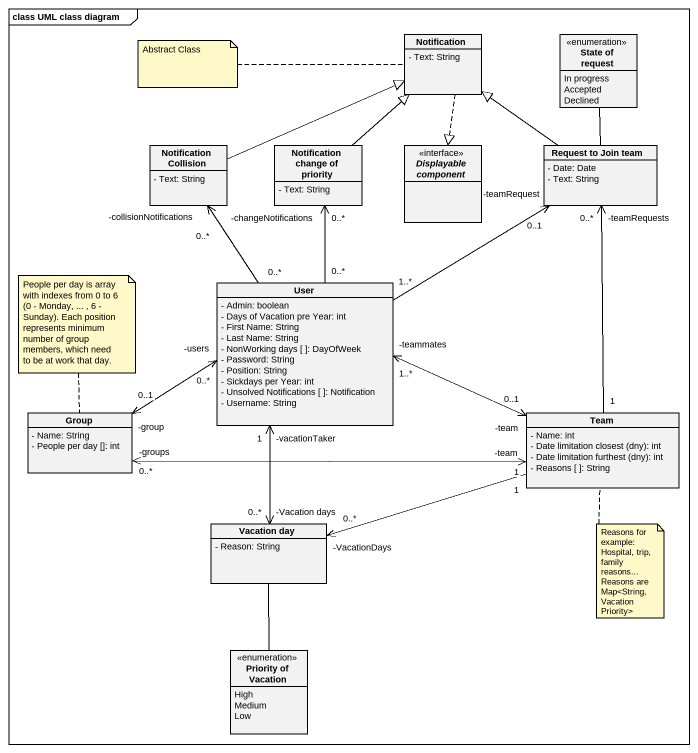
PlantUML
@startuml
mainframe class UML class diagram
hide circle
hide empty members
skinparam classAttributeIconSize 0
class Notification {
  - Text: String
}
enum "State of request" as State_of_request {
  In progress
  Accepted
  Declined
}
class "Notification Collision" as Notification_Collision {
  - Text: String
}
class "Notification change of priority" as Notification_change_of {
  - Text: String
}
interface "Displayable component" as Displayable_component
class "Request to Join team" as Request_to_Join_team {
  - Date: Date
  - Text: String
}
class User {
  - Admin: boolean
  - Days of Vacation pre Year: int
  - First Name: String
  - Last Name: String
  - NonWorking days [ ]: DayOfWeek
  - Password: String
  - Position: String
  - Sickdays per Year: int
  - Unsolved Notifications [ ]: Notification
  - Username: String
}
class "Group" as Group_ {
  - Name: String
  - People per day []: int
}
class Team {
  - Name: int
  {field} - Date limitation closest (dny): int
  {field} - Date limitation furthest (dny): int
  - Reasons [ ]: String
}
class "Vacation day" as Vacation_day {
  - Reason: String
}
enum "Priority of Vacation" as Priority_of_Vacation {
  High
  Medium
  Low
}
Notification ..|> Displayable_component
State_of_request -- Request_to_Join_team
Notification_Collision -right-|> Notification
Notification_Collision "-collisionNotifications\n0..*" <-- "0..*" User
Notification_change_of -up-|> Notification
Notification_change_of "-changeNotifications\n0..*" <-- "0..*" User
Request_to_Join_team -up-|> Notification
Request_to_Join_team "-teamRequest\n0..1" <-- "1..*" User
Request_to_Join_team "-teamRequests\n0..*" <-- "1" Team
User "-teammates\n1..*" <-right-> "-team\n0..1" Team
User "-vacationTaker\n1" <--> "-Vacation days\n0..*" Vacation_day
Group_ "-group\n0..1" <-right-> "-users\n0..*" User
Group_ "-groups\n0..*" <-right-> "-team\n1" Team
Team "1" -left-> "-VacationDays\n0..*" Vacation_day
Priority_of_Vacation -up- Vacation_day
note left of Notification : Abstract Class
note top of Group_ : People per day is array with indexes from 0 to 6 (0 - Monday, ... , 6 - Sunday). Each position represents minimum number of group members, which need to be at work that day.
note bottom of Team
  Reasons for example: Hospital, trip, family reasons...
  Reasons are Map<String, VacationPriority>
end note
@enduml
